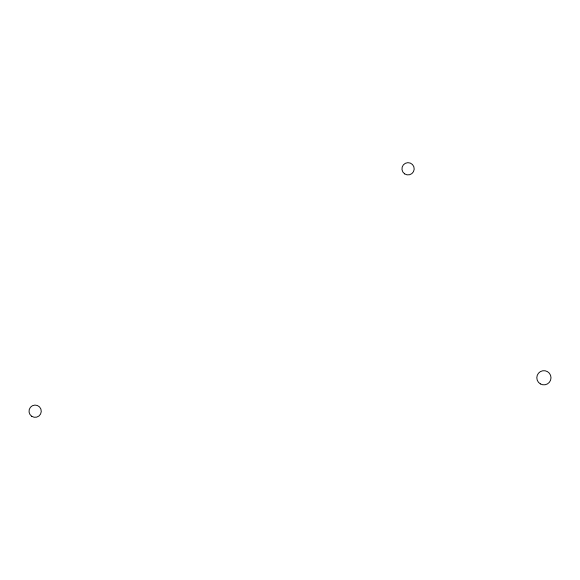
<?xml version="1.0" encoding="UTF-8"?>
<svg xmlns="http://www.w3.org/2000/svg" width="580" height="580" viewBox="0 0 580 580"><rect width="100%" height="100%" fill="white"/><g stroke="black" fill="none" stroke-linecap="round" stroke-linejoin="round"><path stroke-width="0.87" d="M404.659 173.891A6.134 6.134 0 0 0 414.192 169.201A6.134 6.134 0 0 0 405.362 163.292A6.134 6.134 0 0 0 404.659 173.891M31.726 416.302A6.134 6.134 0 0 0 41.26 411.611A6.134 6.134 0 0 0 32.429 405.703A6.134 6.134 0 0 0 31.726 416.302M540.342 383.902A7.09 7.09 0 0 0 551 377.79A7.09 7.09 0 0 0 540.379 371.613A7.09 7.09 0 0 0 540.342 383.902"/></g></svg>
